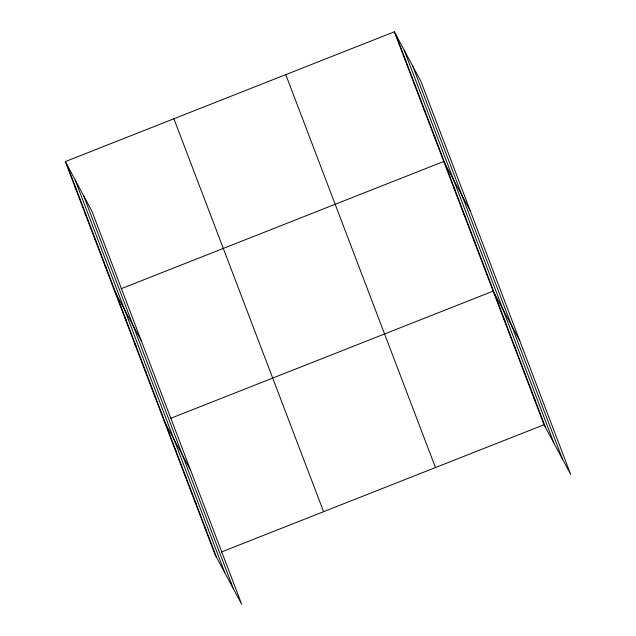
<?xml version="1.0" encoding="UTF-8"?>
<svg xmlns="http://www.w3.org/2000/svg" width="636" height="636" viewBox="0 0 636 636"><rect width="100%" height="100%" fill="white"/><g stroke="black" fill="none" stroke-linecap="round" stroke-linejoin="round"><path stroke-width="0.95" d="M65.317 161.592L91.958 211.279L241.656 604.2L215.016 554.513L65.317 161.592L394.344 31.8L420.984 81.487L570.683 474.408L544.042 424.721L394.344 31.8M121.055 288.76L443.745 161.465L470.386 211.144M170.448 418.424L493.146 291.129L519.787 340.809M221.352 552.016L544.042 424.721M404.226 57.733L405.76 60.595M414.108 83.666L415.642 86.528M423.981 109.599L425.524 112.461M433.863 135.532L435.398 138.394M453.627 187.397L455.161 190.259M463.501 213.33L465.043 216.192M473.383 239.263L474.917 242.125M483.265 265.196L484.799 268.058M503.322 317.849L504.857 320.711M513.506 344.569L515.041 347.431M523.682 371.281L525.217 374.151M533.858 398.001L535.401 400.863M75.199 187.525L76.733 190.395M85.081 213.458L86.615 216.327M94.955 239.39L96.497 242.26M104.837 265.323L106.371 268.193M114.719 291.256L141.359 340.944M124.6 317.189L126.135 320.051M134.474 343.122L136.017 345.984M144.356 369.055L145.89 371.917M154.238 394.988L155.772 397.85M164.12 420.921L190.76 470.608M174.296 447.641L175.83 450.503M184.48 474.361L186.014 477.223M194.656 501.081L196.19 503.943M204.832 527.801L206.374 530.663M412.7 66.033L562.399 458.953M404.162 50.117L553.861 443.038M395.878 34.662L545.577 427.583M285.771 74.635L435.461 467.555M173.898 118.765L323.597 511.686M83.674 195.824L233.372 588.753M75.135 179.909L224.834 572.829M66.852 164.462L216.55 557.382"/></g></svg>
